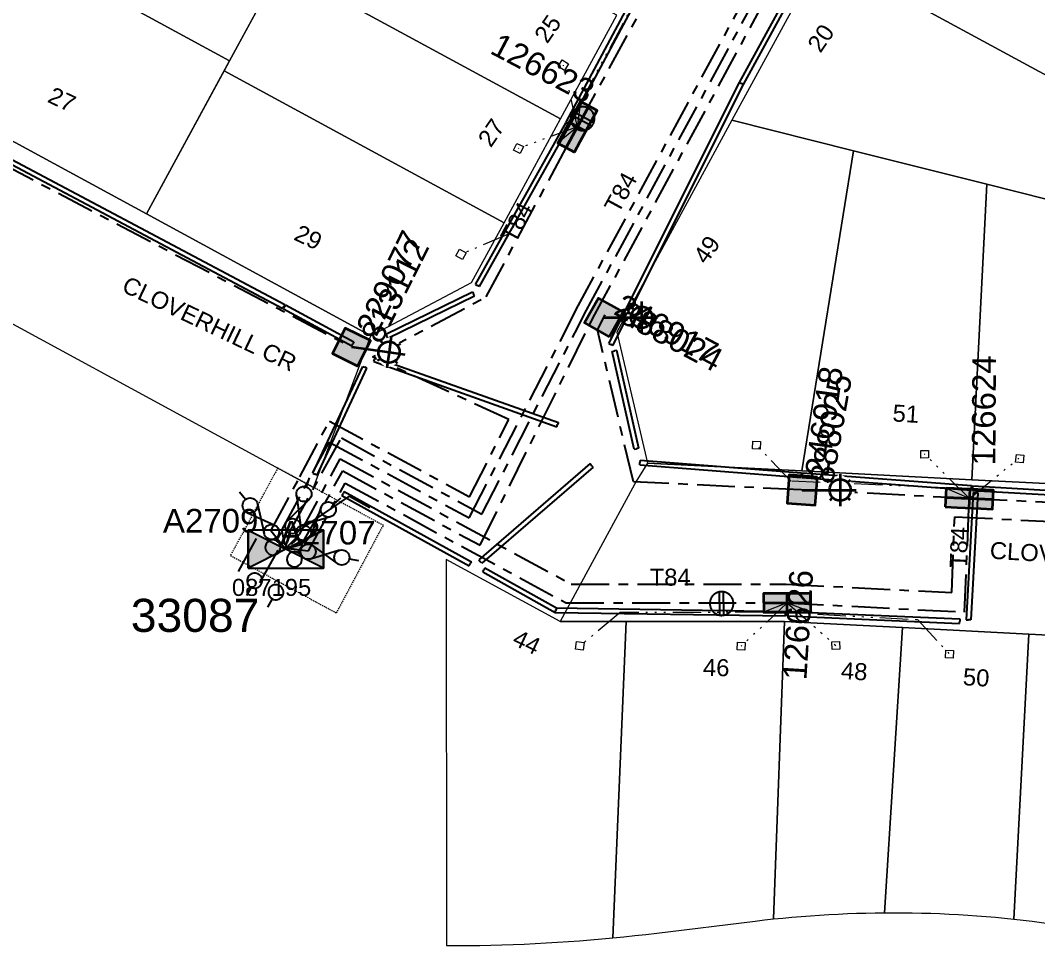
# Model space of a CAD drawing. Header units: metres. Extents: x 293418 to 294566, y 6233478 to 6234177.
# Drawn here: x 293670.1 to 293777.7, y 6233506.7 to 6233604.6 of the extents above; entities that cross this region are included whole.
import ezdxf
from ezdxf.enums import TextEntityAlignment as Align

# ---------------------------------------------------------------- set-up
doc = ezdxf.new("R2010")
doc.units = ezdxf.units.M
for name, pattern in [('Cable Exist UG', [7, 4, -1, 1, -1]), ('DASHED', [19.05, 12.7, -6.35]), ('HIDDEN2', [0.1875, 0.125, -0.0625]), ('PHANTOMX2', [6.6, 3, -0.75, 0.2, -0.75, 0.2, -0.75, 0.2, -0.75])]:
    doc.linetypes.add(name, pattern=pattern)
doc.layers.get('0').update_dxf_attribs({"color": 6})
for name, color, linetype, lineweight in [('_User_LV_Exist', 5, 'Continuous', 35), ('Cadastre Land Parcels_SP_EXT', 118, 'Continuous', 15), ('Cadastre Other Property_SP_EXT', 138, 'DASHED', 15), ('Cadastre Roads_SP_EXT', 218, 'Continuous', 15), ('Mains_HV_EXT', 13, 'Continuous', 25), ('Mains_LV_EXT', 163, 'Continuous', 25), ('Mains_LV_SL_EXT', 135, 'Continuous', 25), ('Services_SP_EXT', 42, 'PHANTOMX2', 20)]:
    doc.layers.add(name, color=color, linetype=linetype, lineweight=lineweight)
for name, color, linetype in [('Duct_SP_EXT', 30, 'Continuous'), ('Equip_HV_EXT', 7, 'Continuous'), ('Equip_LV_EXT', 7, 'Continuous'), ('Equip_SP_SL_EXT', 7, 'Continuous'), ('Sub_SP_EXT', 7, 'Continuous'), ('SupportsUG_SP_LV_EXT', 7, 'Continuous'), ('SupportsUG_SP_LV_SL_EXT', 7, 'Continuous')]:
    doc.layers.add(name, color=color, linetype=linetype)
doc.layers.add('Features_HIDE', color=1, linetype='Continuous', plot=False)
doc.styles.add('COLUMN_LABEL', font='arial.ttf', dxfattribs={"height": 2})
doc.styles.add('iecARIAL', font='arial.ttf', dxfattribs={"height": 2})
doc.styles.add('POLE_LABEL', font='arial.ttf', dxfattribs={"height": 2})
doc.styles.add('SL_LABEL', font='arial.ttf', dxfattribs={"height": 2})
doc.styles.get("Standard").update_dxf_attribs({"font": 'arial.ttf'})
doc.styles.add('SWITCH_LABEL', font='arial.ttf', dxfattribs={"height": 2})
doc.linetypes.add('Cable E UG', pattern='A,5,-0.1,["E",Standard,S=1.5,R=0,X=0,Y=-0.75],-1.45', length=6.55)

# ---------------------------------------------------------------- blocks, each defined once
blk = doc.blocks.new('SUB_PADMOUNT_EXT')
at = {"ltscale": 10}
h = blk.add_hatch(color=256, dxfattribs=at)
h.dxf.hatch_style = 1
h.paths.add_polyline_path([(4, -2), (0, 0), (4, 2)])
h.paths.add_polyline_path([(-4, -2), (-4, 2), (0, 0)])
blk.add_line((4, 2), (-4, -2))
blk.add_lwpolyline([(-4, -2), (4, -2), (4, 2), (-4, 2)], close=True)
at = {"ltscale": 10, "flags": 128}
for points in [[(-4, -2), (-4, 2), (0, 0)], [(4, -2), (0, 0), (4, 2)]]:
    blk.add_lwpolyline(points, close=True, dxfattribs=at)
at = {"flags": 8}
blk.add_attdef('ASSET_NUM', text='', height=2.5, dxfattribs=at).set_placement((0, 5), align=Align.MIDDLE_CENTER)
for tag, flags, p in [('STREET_CODE', 9, (1.5, 0)), ('OPERATING_VOLTAGE', 9, (1.5, -0.4)), ('ORIENTATION', 9, (1.5, -0.6)), ('OWNED_BY', 9, (1.5, -0.8)), ('OPERATED_BY', 9, (1.5, -1)), ('NO_PHASES', 9, (1.5, -0.2)), ('CONSTRUCTED_VOLTAGE', 9, (1.5, -1.4)), ('SECONDARY_VOLTAGE', 9, (1.5, -1.6)), ('STATE', 9, (1.5, -1.8)), ('SUBSTATION_TYPE', 9, (1.5, -2.2)), ('MAINTAINED_BY', 9, (1.5, -1.2)), ('PARENT', 9, (1.5, -2)), ('SUBURB', 9, (1.5, -2.8)), ('STREETNAME', 9, (1.5, -3)), ('USAGE', 9, (1.5, -2.4)), ('LEGEND', 9, (1.5, -2.6)), ('LOCATION', 9, (1.5, -3.2)), ('Z', 1, (1.5, -3.6)), ('NOTES', 9, (1.5, -3.4))]:
    blk.add_attdef(tag, text='', height=0.2, dxfattribs=dict(flags=flags)).set_placement(p, align=Align.MIDDLE_LEFT)
blk = doc.blocks.new('SL_LANTERN_EXT')
at = {"flags": 9}
for tag, p in [('LRATECODE', (-7.4, 0)), ('LOUTREACHVOCAB', (-7.2, 0)), ('LOUTREACH', (-7, 0)), ('LANTNUMBER', (-6.6, 0)), ('LNEW', (-6.4, 0)), ('LMASTVOCAB', (-6.2, 0)), ('LMAST', (-6, 0)), ('LLAMPVOCAB', (-5.8, 0)), ('LLAMP', (-5.6, 0)), ('LEXIST', (-5.4, 0)), ('LCHARGE3PERCENT', (-5.2, 0)), ('LCHARGE3', (-5, 0)), ('LCHARGE2PERCENT', (-4.8, 0)), ('LCHARGE2', (-4.6, 0)), ('LCHARGE1PERCENT', (-4.4, 0)), ('LCHARGE1', (-4.2, 0)), ('LCATEGORY', (-4, 0)), ('LBRACKETVOCAB', (-3.8, 0)), ('LBRACKET', (-3.6, 0)), ('LKINGHEIGHT', (-3.4, 0)), ('CREPLACE', (-3.2, 0)), ('CREMOVE', (-3, 0)), ('CNUMBER', (-2.8, 0)), ('CNEW', (-2.6, 0)), ('CEXIST', (-2.4, 0)), ('USAGE', (-2.2, 0)), ('STATE', (-2, 0)), ('OWNED_BY', (-1.8, 0)), ('ORIENTATION', (-1.6, 0)), ('OPERATING_VOLTAGE', (-1.4, 0)), ('NO_PHASES', (-1.2, 0)), ('LANTERN_TYPE', (-1, 0)), ('LANTERN_PURPOSE', (-0.8, 0)), ('CONTROL_TYPE', (-0.6, 0)), ('CONSTRUCTED_VOLTAGE', (-0.4, 0))]:
    blk.add_attdef(tag, text='', height=0.001, rotation=270, dxfattribs=at).set_placement(p, align=Align.MIDDLE_LEFT)
at = {"style": 'SL_LABEL', "flags": 9}
blk.add_attdef('STREET_CODE', text='', height=0.001, rotation=270, dxfattribs=at).set_placement((0, 0), align=Align.MIDDLE_LEFT)
at = {"flags": 1}
blk.add_attdef('Z', (0, 0), '', height=0.001, rotation=270, dxfattribs=at)
at = {"width": 0.9}
blk.add_attdef('LNUMBER', text='', height=1, dxfattribs=at).set_placement((7, -1), align=Align.MIDDLE_LEFT)
at = {"flags": 9}
for tag, p in [('LREMOVE', (0, -7.6)), ('LREPLACE', (0, -7.8)), ('LTYPE', (0, -8)), ('LTYPEVOCAB', (0, -8.2)), ('LEGEND', (0, -8.4)), ('SUBURB', (0, -8.6)), ('STREETNAME', (0, -8.8)), ('LOCATION', (0, -9)), ('NOTES', (0, -9.2)), ('MAINTAINED_BY', (0, -9.86))]:
    blk.add_attdef(tag, text='', height=0.001, dxfattribs=at).set_placement(p, align=Align.MIDDLE_LEFT)
blk.add_attdef('OPERATED_BY', (0, -9.61), '', height=0.001, dxfattribs=at)
at = {"layer": 'Features_HIDE', "width": 0.9}
blk.add_attdef('ASSET_NUM', text='', height=1, dxfattribs=at).set_placement((7, 1), align=Align.MIDDLE_LEFT)
blk.add_wipeout([(5.69, 0), (5.06, -1.06), (4, -1.69), (2.94, -1.06), (2.31, 0), (2.94, 1.06), (4, 1.69), (5.06, 1.06)])
for p, q in [((4, 1.69), (4, 0)), ((0, 0), (4, 0)), ((2.94, 1.06), (3.2, 0.8)), ((5.06, 1.06), (4.8, 0.8)), ((2.94, -1.06), (3.2, -0.8)), ((4, 0), (5.69, 0)), ((4, 0), (4, -1.69)), ((5.06, -1.06), (4.8, -0.8))]:
    blk.add_line(p, q)
blk.add_circle((4, 0), 1.12)
blk = doc.blocks.new('CCP_EXT')
at = {"flags": 9}
for tag, p in [('STATE', (0, -1.8)), ('LEGEND', (0, -1.4)), ('LIFE_SUPPORT', (0, -1.6)), ('NOTES', (0, -2))]:
    blk.add_attdef(tag, text='', height=0.2, dxfattribs=at).set_placement(p, align=Align.MIDDLE_LEFT)
blk.add_wipeout([(0, 0.57), (0.57, 0), (0, -0.57), (-0.57, 0)])
blk.add_lwpolyline([(-0.57, 0), (0, 0.57), (0.57, 0), (0, -0.57), (-0.57, 0)])
at = {"flags": 1}
blk.add_attdef('Z', (0, 0), '', height=0.2, dxfattribs=at)
at = {"flags": 9}
for tag, p in [('CCP_TYPE', (0, 0)), ('CONSTRUCTED_VOLTAGE', (0, -0.2)), ('OPERATING_VOLTAGE', (0, -0.6)), ('ORIENTATION', (0, -0.8)), ('OWNED_BY', (0, -1)), ('NO_PHASES', (0, -0.4)), ('USAGE', (0, -1.2))]:
    blk.add_attdef(tag, text='', height=0.2, dxfattribs=at).set_placement(p, align=Align.MIDDLE_LEFT)
blk = doc.blocks.new('LV_UG_DFUSE_CLOSED_EXT')
for points in [[(1, 0), (0, 0)], [(5.04, 0.73), (2.16, -0.72)], [(5.05, -0.71), (2.16, 0.72)], [(6.2, 0.01), (7.2, 0.01)]]:
    blk.add_lwpolyline(points)
for centre in [(1.8, 0), (5.4, 0.01)]:
    blk.add_circle(centre, 0.8)
at = {"flags": 9}
for tag, p in [('ACTUAL_STATUS', (0, 0)), ('CONSTRUCTED_VOLTAGE', (0, -0.2)), ('OPERATING_VOLTAGE', (0, -0.6)), ('ORIENTATION', (0, -0.8)), ('STATE', (0, -1)), ('NO_PHASES', (0, -0.4)), ('SWITCH_TYPE', (0, -1.2)), ('USAGE', (0, -1.4)), ('NOTES', (0, -1.6))]:
    blk.add_attdef(tag, text='', height=0.2, dxfattribs=at).set_placement(p, align=Align.MIDDLE_LEFT)
at = {"flags": 1}
blk.add_attdef('Z', (0, 0), '', height=0.2, dxfattribs=at)
blk = doc.blocks.new('LV_UG_LINKS_CLOSED_EXT')
at = {"layer": 'Equip_LV_EXT'}
for tag, flags, p in [('ACTUAL_STATUS', 9, (3, -2)), ('CONSTRUCTED_VOLTAGE', 9, (3, -2.2)), ('OPERATING_VOLTAGE', 9, (3, -2.6)), ('ORIENTATION', 9, (3, -2.8)), ('STATE', 9, (3, -3)), ('SWITCH_TYPE', 9, (3, -3.2)), ('NO_PHASES', 9, (3, -2.4)), ('OWNED_BY', 9, (3, -3.8)), ('OPERATED_BY', 9, (3, -4)), ('USAGE', 9, (3, -3.4)), ('NOTES', 9, (3, -3.6)), ('MAINTAINED_BY', 9, (3, -4.2)), ('NUMBER_OF_PHASES', 9, (3, -4.4)), ('TYPE', 9, (3, -4.6)), ('Z', 1, (3, -4.8))]:
    blk.add_attdef(tag, text='', height=0.2, dxfattribs=dict(at, flags=flags)).set_placement(p, align=Align.MIDDLE_LEFT)
blk.add_wipeout([(4, 1.25), (3.97, 1.25), (3.94, 1.25), (3.91, 1.25), (3.88, 1.24), (3.85, 1.24), (3.82, 1.24), (3.79, 1.23), (3.76, 1.23), (3.73, 1.22), (3.7, 1.21), (3.67, 1.2), (3.64, 1.2), (3.61, 1.19), (3.58, 1.18), (3.55, 1.17), (3.52, 1.15), (3.49, 1.14), (3.47, 1.13), (3.44, 1.12), (3.41, 1.1), (3.38, 1.09), (3.36, 1.07), (3.33, 1.06), (3.31, 1.04), (3.28, 1.02), (3.26, 1), (3.23, 0.99), (3.21, 0.97), (3.18, 0.95), (3.16, 0.93), (3.14, 0.91), (3.12, 0.88), (3.09, 0.86), (3.07, 0.84), (3.05, 0.82), (3.03, 0.79), (3.01, 0.77), (3, 0.74), (2.98, 0.72), (2.96, 0.69), (2.94, 0.67), (2.93, 0.64), (2.91, 0.62), (2.9, 0.59), (2.88, 0.56), (2.87, 0.53), (2.86, 0.51), (2.85, 0.48), (2.83, 0.45), (2.82, 0.42), (2.81, 0.39), (2.8, 0.36), (2.8, 0.33), (2.79, 0.3), (2.78, 0.27), (2.77, 0.24), (2.77, 0.21), (2.76, 0.18), (2.76, 0.15), (2.76, 0.12), (2.75, 0.09), (2.75, 0.06), (2.75, 0.03), (2.75, 0), (2.75, -0.03), (2.75, -0.06), (2.75, -0.09), (2.76, -0.12), (2.76, -0.15), (2.76, -0.18), (2.77, -0.21), (2.77, -0.24), (2.78, -0.27), (2.79, -0.3), (2.8, -0.33), (2.8, -0.36), (2.81, -0.39), (2.82, -0.42), (2.83, -0.45), (2.85, -0.48), (2.86, -0.51), (2.87, -0.53), (2.88, -0.56), (2.9, -0.59), (2.91, -0.62), (2.93, -0.64), (2.94, -0.67), (2.96, -0.69), (2.98, -0.72), (3, -0.74), (3.01, -0.77), (3.03, -0.79), (3.05, -0.82), (3.07, -0.84), (3.09, -0.86), (3.12, -0.88), (3.14, -0.91), (3.16, -0.93), (3.18, -0.95), (3.21, -0.97), (3.23, -0.99), (3.26, -1), (3.28, -1.02), (3.31, -1.04), (3.33, -1.06), (3.36, -1.07), (3.38, -1.09), (3.41, -1.1), (3.44, -1.12), (3.47, -1.13), (3.49, -1.14), (3.52, -1.15), (3.55, -1.17), (3.58, -1.18), (3.61, -1.19), (3.64, -1.2), (3.67, -1.2), (3.7, -1.21), (3.73, -1.22), (3.76, -1.23), (3.79, -1.23), (3.82, -1.24), (3.85, -1.24), (3.88, -1.24), (3.91, -1.25), (3.94, -1.25), (3.97, -1.25), (4, -1.25), (4.03, -1.25), (4.06, -1.25), (4.09, -1.25), (4.12, -1.24), (4.15, -1.24), (4.18, -1.24), (4.21, -1.23), (4.24, -1.23), (4.27, -1.22), (4.3, -1.21), (4.33, -1.2), (4.36, -1.2), (4.39, -1.19), (4.42, -1.18), (4.45, -1.17), (4.48, -1.15), (4.51, -1.14), (4.53, -1.13), (4.56, -1.12), (4.59, -1.1), (4.62, -1.09), (4.64, -1.07), (4.67, -1.06), (4.69, -1.04), (4.72, -1.02), (4.74, -1), (4.77, -0.99), (4.79, -0.97), (4.82, -0.95), (4.84, -0.93), (4.86, -0.91), (4.88, -0.88), (4.91, -0.86), (4.93, -0.84), (4.95, -0.82), (4.97, -0.79), (4.99, -0.77), (5, -0.74), (5.02, -0.72), (5.04, -0.69), (5.06, -0.67), (5.07, -0.64), (5.09, -0.62), (5.1, -0.59), (5.12, -0.56), (5.13, -0.53), (5.14, -0.51), (5.15, -0.48), (5.17, -0.45), (5.18, -0.42), (5.19, -0.39), (5.2, -0.36), (5.2, -0.33), (5.21, -0.3), (5.22, -0.27), (5.23, -0.24), (5.23, -0.21), (5.24, -0.18), (5.24, -0.15), (5.24, -0.12), (5.25, -0.09), (5.25, -0.06), (5.25, -0.03), (5.25, 0), (5.25, 0.03), (5.25, 0.06), (5.25, 0.09), (5.24, 0.12), (5.24, 0.15), (5.24, 0.18), (5.23, 0.21), (5.23, 0.24), (5.22, 0.27), (5.21, 0.3), (5.2, 0.33), (5.2, 0.36), (5.19, 0.39), (5.18, 0.42), (5.17, 0.45), (5.15, 0.48), (5.14, 0.51), (5.13, 0.53), (5.12, 0.56), (5.1, 0.59), (5.09, 0.62), (5.07, 0.64), (5.06, 0.67), (5.04, 0.69), (5.02, 0.72), (5, 0.74), (4.99, 0.77), (4.97, 0.79), (4.95, 0.82), (4.93, 0.84), (4.91, 0.86), (4.88, 0.88), (4.86, 0.91), (4.84, 0.93), (4.82, 0.95), (4.79, 0.97), (4.77, 0.99), (4.74, 1), (4.72, 1.02), (4.69, 1.04), (4.67, 1.06), (4.64, 1.07), (4.62, 1.09), (4.59, 1.1), (4.56, 1.12), (4.53, 1.13), (4.51, 1.14), (4.48, 1.15), (4.45, 1.17), (4.42, 1.18), (4.39, 1.19), (4.36, 1.2), (4.33, 1.2), (4.3, 1.21), (4.27, 1.22), (4.24, 1.23), (4.21, 1.23), (4.18, 1.24), (4.15, 1.24), (4.12, 1.24), (4.09, 1.25), (4.06, 1.25), (4.03, 1.25)]).dxf.layer = 'Equip_LV_EXT'
for p, q in [((3.79, 1.23), (3.79, -1.23)), ((4.21, 1.23), (4.21, -1.23))]:
    blk.add_line(p, q, dxfattribs=at)
at = {"layer": 'Equip_LV_EXT', "flags": 128}
blk.add_lwpolyline([(4, 1.25), (3.97, 1.25), (3.94, 1.25), (3.91, 1.25), (3.88, 1.24), (3.85, 1.24), (3.82, 1.24), (3.79, 1.23), (3.76, 1.23), (3.73, 1.22), (3.7, 1.21), (3.67, 1.2), (3.64, 1.2), (3.61, 1.19), (3.58, 1.18), (3.55, 1.17), (3.52, 1.15), (3.49, 1.14), (3.47, 1.13), (3.44, 1.12), (3.41, 1.1), (3.38, 1.09), (3.36, 1.07), (3.33, 1.06), (3.31, 1.04), (3.28, 1.02), (3.26, 1), (3.23, 0.99), (3.21, 0.97), (3.18, 0.95), (3.16, 0.93), (3.14, 0.91), (3.12, 0.88), (3.09, 0.86), (3.07, 0.84), (3.05, 0.82), (3.03, 0.79), (3.01, 0.77), (3, 0.74), (2.98, 0.72), (2.96, 0.69), (2.94, 0.67), (2.93, 0.64), (2.91, 0.62), (2.9, 0.59), (2.88, 0.56), (2.87, 0.53), (2.86, 0.51), (2.85, 0.48), (2.83, 0.45), (2.82, 0.42), (2.81, 0.39), (2.8, 0.36), (2.8, 0.33), (2.79, 0.3), (2.78, 0.27), (2.77, 0.24), (2.77, 0.21), (2.76, 0.18), (2.76, 0.15), (2.76, 0.12), (2.75, 0.09), (2.75, 0.06), (2.75, 0.03), (2.75, 0), (2.75, -0.03), (2.75, -0.06), (2.75, -0.09), (2.76, -0.12), (2.76, -0.15), (2.76, -0.18), (2.77, -0.21), (2.77, -0.24), (2.78, -0.27), (2.79, -0.3), (2.8, -0.33), (2.8, -0.36), (2.81, -0.39), (2.82, -0.42), (2.83, -0.45), (2.85, -0.48), (2.86, -0.51), (2.87, -0.53), (2.88, -0.56), (2.9, -0.59), (2.91, -0.62), (2.93, -0.64), (2.94, -0.67), (2.96, -0.69), (2.98, -0.72), (3, -0.74), (3.01, -0.77), (3.03, -0.79), (3.05, -0.82), (3.07, -0.84), (3.09, -0.86), (3.12, -0.88), (3.14, -0.91), (3.16, -0.93), (3.18, -0.95), (3.21, -0.97), (3.23, -0.99), (3.26, -1), (3.28, -1.02), (3.31, -1.04), (3.33, -1.06), (3.36, -1.07), (3.38, -1.09), (3.41, -1.1), (3.44, -1.12), (3.47, -1.13), (3.49, -1.14), (3.52, -1.15), (3.55, -1.17), (3.58, -1.18), (3.61, -1.19), (3.64, -1.2), (3.67, -1.2), (3.7, -1.21), (3.73, -1.22), (3.76, -1.23), (3.79, -1.23), (3.82, -1.24), (3.85, -1.24), (3.88, -1.24), (3.91, -1.25), (3.94, -1.25), (3.97, -1.25), (4, -1.25), (4.03, -1.25), (4.06, -1.25), (4.09, -1.25), (4.12, -1.24), (4.15, -1.24), (4.18, -1.24), (4.21, -1.23), (4.24, -1.23), (4.27, -1.22), (4.3, -1.21), (4.33, -1.2), (4.36, -1.2), (4.39, -1.19), (4.42, -1.18), (4.45, -1.17), (4.48, -1.15), (4.51, -1.14), (4.53, -1.13), (4.56, -1.12), (4.59, -1.1), (4.62, -1.09), (4.64, -1.07), (4.67, -1.06), (4.69, -1.04), (4.72, -1.02), (4.74, -1), (4.77, -0.99), (4.79, -0.97), (4.82, -0.95), (4.84, -0.93), (4.86, -0.91), (4.88, -0.88), (4.91, -0.86), (4.93, -0.84), (4.95, -0.82), (4.97, -0.79), (4.99, -0.77), (5, -0.74), (5.02, -0.72), (5.04, -0.69), (5.06, -0.67), (5.07, -0.64), (5.09, -0.62), (5.1, -0.59), (5.12, -0.56), (5.13, -0.53), (5.14, -0.51), (5.15, -0.48), (5.17, -0.45), (5.18, -0.42), (5.19, -0.39), (5.2, -0.36), (5.2, -0.33), (5.21, -0.3), (5.22, -0.27), (5.23, -0.24), (5.23, -0.21), (5.24, -0.18), (5.24, -0.15), (5.24, -0.12), (5.25, -0.09), (5.25, -0.06), (5.25, -0.03), (5.25, 0), (5.25, 0.03), (5.25, 0.06), (5.25, 0.09), (5.24, 0.12), (5.24, 0.15), (5.24, 0.18), (5.23, 0.21), (5.23, 0.24), (5.22, 0.27), (5.21, 0.3), (5.2, 0.33), (5.2, 0.36), (5.19, 0.39), (5.18, 0.42), (5.17, 0.45), (5.15, 0.48), (5.14, 0.51), (5.13, 0.53), (5.12, 0.56), (5.1, 0.59), (5.09, 0.62), (5.07, 0.64), (5.06, 0.67), (5.04, 0.69), (5.02, 0.72), (5, 0.74), (4.99, 0.77), (4.97, 0.79), (4.95, 0.82), (4.93, 0.84), (4.91, 0.86), (4.88, 0.88), (4.86, 0.91), (4.84, 0.93), (4.82, 0.95), (4.79, 0.97), (4.77, 0.99), (4.74, 1), (4.72, 1.02), (4.69, 1.04), (4.67, 1.06), (4.64, 1.07), (4.62, 1.09), (4.59, 1.1), (4.56, 1.12), (4.53, 1.13), (4.51, 1.14), (4.48, 1.15), (4.45, 1.17), (4.42, 1.18), (4.39, 1.19), (4.36, 1.2), (4.33, 1.2), (4.3, 1.21), (4.27, 1.22), (4.24, 1.23), (4.21, 1.23), (4.18, 1.24), (4.15, 1.24), (4.12, 1.24), (4.09, 1.25), (4.06, 1.25), (4.03, 1.25)], close=True, dxfattribs=at)
blk = doc.blocks.new('SWG_HOLEC_SU_EXT')
blk.add_line((1.8, -2), (5.8, -2))
for points in [[(1, 0), (0, 0)], [(6.6, 0), (7.6, 0)]]:
    blk.add_lwpolyline(points)
for points in [[(1.8, -0.8, 1), (1.8, 0.8, 1)], [(5.8, -0.8, 1), (5.8, 0.8, 1)]]:
    blk.add_lwpolyline(points, format="xyb", close=True)
at = {"style": 'SWITCH_LABEL', "flags": 8}
blk.add_attdef('ASSET_NUM', text='', height=2.5, rotation=179.9544, dxfattribs=at).set_placement((-2.4, 0), align=Align.MIDDLE_LEFT)
at = {"flags": 1}
blk.add_attdef('Z', (0, 0), '', height=0.2, dxfattribs=at)
at = {"flags": 9}
for tag, p in [('ACTUAL_STATUS', (0, -0.4)), ('CONSTRUCTED_VOLTAGE', (0, -0.6)), ('OPERATING_VOLTAGE', (0, -1)), ('NO_PHASES', (0, -0.8)), ('ORIENTATION', (0, -1.2)), ('OWNED_BY', (0, -1.4)), ('STATE', (0, -1.8)), ('SWITCH_TYPE', (0, -2)), ('PARENT', (0, -1.6)), ('USAGE', (0, -2.2)), ('STREETNAME', (0, -2.6)), ('SUBURB', (0, -2.8)), ('LOCATION', (0, -2.4)), ('NOTES', (0, -3))]:
    blk.add_attdef(tag, text='', height=0.2, dxfattribs=at).set_placement(p, align=Align.MIDDLE_LEFT)
at = {"style": 'SWITCH_LABEL', "flags": 9}
blk.add_attdef('STREET_CODE', text='', height=0.2, dxfattribs=at).set_placement((0, -0.2), align=Align.MIDDLE_LEFT)
blk = doc.blocks.new('PILLAR_EXT')
blk.add_hatch(color=256).paths.add_polyline_path([(-2.5, 1), (-2.5, -1), (2.5, -1), (2.5, 1)])
for p, q in [((-2.5, 0), (2.5, 0)), ((0, 1), (0, -1))]:
    blk.add_line(p, q)
at = {"ltscale": 10}
blk.add_line((2.5, 0), (-2.5, 0), dxfattribs=at)
blk.add_lwpolyline([(-2.5, -1), (-1.25, -1), (1.25, -1), (2.5, -1), (2.5, 1), (-2.5, 1)], close=True)
at = {"width": 0.9, "flags": 8}
blk.add_attdef('ASSET_NUM', text='', height=2, rotation=90, dxfattribs=at).set_placement((-2, 4), align=Align.MIDDLE_LEFT)
for tag, p, flags in [('OWNED_BY', (0, -0.2), 9), ('STATE', (0, -0.4), 9), ('SUPPORT_TYPE', (0, -0.6), 9), ('USAGE', (0, -0.8), 9), ('LEGEND', (0, -1), 9), ('LOCATION', (0, -1.2), 9), ('STREETNAME', (0, -1.8), 9), ('SUBURB', (0, -2), 1), ('NOTES', (0, -1.4), 9), ('PARENT', (0, -1.6), 9)]:
    blk.add_attdef(tag, p, '', height=0.2, dxfattribs=dict(flags=flags))
blk = doc.blocks.new('COLUMN_EXT')
blk.add_hatch(color=256).paths.add_polyline_path([(1.5, -1.5), (1.5, 1.5), (-1.5, 1.5), (-1.5, -1.5)])
blk.add_lwpolyline([(1.5, 1.5), (-1.5, 1.5), (-1.5, -1.5), (1.5, -1.5)], close=True)
at = {"flags": 1}
blk.add_attdef('Z', (-1.81, 2.35), '', height=0.2, rotation=180, dxfattribs=at)
at = {"flags": 9}
for tag, p in [('STREETNAME', (-1.81, 1.6)), ('LOCATION', (-1.81, 1.4)), ('SUBURB', (-1.81, 1.8)), ('LEGEND', (-1.81, 1.2)), ('USAGE', (-1.81, 1)), ('NOTES', (-1.81, 2)), ('COLUMN_TYPE', (-1.81, 0.4)), ('OWNED_BY', (-1.81, 0.6)), ('STATE', (-1.81, 0.8))]:
    blk.add_attdef(tag, text='', height=0.2, rotation=180, dxfattribs=at).set_placement(p, align=Align.MIDDLE_LEFT)
for tag, style, p in [('STRUCTURE_PLANT_NUMBER', 'POLE_LABEL', (-1.81, -0.03)), ('STREET_CODE', 'COLUMN_LABEL', (-1.81, 0.2))]:
    blk.add_attdef(tag, text='', height=0.2, rotation=180, dxfattribs=dict(at, style=style)).set_placement(p, align=Align.MIDDLE_LEFT)
at = {"style": 'COLUMN_LABEL', "width": 0.9, "flags": 8}
blk.add_attdef('ASSET_NUM', text='', height=2, rotation=270, dxfattribs=at).set_placement((2, -4), align=Align.MIDDLE_LEFT)

msp = doc.modelspace()

# ---------------------------------------------------------------- linework, layer by layer
at = {"layer": 'Cadastre Land Parcels_SP_EXT', "linetype": 'Continuous'}
for points in [[(293699.882, 6233614.342), (293670.878, 6233630.09), (293663.243, 6233616.028), (293692.246, 6233600.28), (293699.882, 6233614.342)], [(293789.536, 6233605.449), (293790.197, 6233606.665), (293760.895, 6233622.575), (293754.93, 6233611.589), (293784.232, 6233595.679), (293789.536, 6233605.449)], [(293733.196, 6233605.11), (293703.597, 6233621.185), (293699.882, 6233614.342), (293697.633, 6233610.199), (293727.231, 6233594.124), (293733.196, 6233605.11)], [(293692.246, 6233600.28), (293663.243, 6233616.028), (293657.311, 6233605.102), (293659.72, 6233596.967), (293683.451, 6233584.082), (293692.246, 6233600.28)], [(293784.232, 6233595.679), (293754.93, 6233611.589), (293745.371, 6233593.983), (293758.242, 6233590.75), (293772.331, 6233587.209), (293778.758, 6233585.595), (293784.232, 6233595.679)], [(293727.231, 6233594.124), (293697.633, 6233610.199), (293692.246, 6233600.28), (293691.666, 6233599.213), (293721.265, 6233583.138), (293727.231, 6233594.124)], [(293716.75, 6233576.242), (293717.831, 6233576.813), (293721.265, 6233583.138), (293691.666, 6233599.213), (293683.451, 6233584.082), (293707.182, 6233571.197), (293716.75, 6233576.242)], [(293758.242, 6233590.75), (293745.371, 6233593.983), (293733.199, 6233571.567), (293736.427, 6233557.722), (293752.753, 6233556.886), (293758.242, 6233590.75)], [(293772.331, 6233587.209), (293758.242, 6233590.75), (293752.753, 6233556.886), (293770.731, 6233555.963), (293772.331, 6233587.209)], [(293787.248, 6233585.16), (293778.758, 6233585.595), (293772.331, 6233587.209), (293770.731, 6233555.963), (293785.714, 6233555.196), (293787.248, 6233585.16)], [(293721.048, 6233506.762), (293722.221, 6233506.802), (293723.394, 6233506.849), (293724.566, 6233506.903), (293725.738, 6233506.966), (293726.91, 6233507.036), (293728.081, 6233507.114), (293729.252, 6233507.2), (293730.422, 6233507.292), (293731.592, 6233507.393), (293732.761, 6233507.501), (293734.189, 6233540.974), (293727.193, 6233540.983), (293715.162, 6233547.516), (293715.179, 6233506.68), (293716.354, 6233506.681), (293717.527, 6233506.69), (293718.701, 6233506.707), (293719.874, 6233506.73), (293721.048, 6233506.762)], [(293733.929, 6233507.617), (293735.096, 6233507.74), (293736.262, 6233507.871), (293737.428, 6233508.01), (293747.822, 6233509.281), (293748.795, 6233509.396), (293749.768, 6233509.502), (293750.911, 6233540.955), (293734.189, 6233540.974), (293732.761, 6233507.501), (293733.929, 6233507.617)], [(293763.396, 6233540.315), (293750.911, 6233540.955), (293749.768, 6233509.502), (293750.742, 6233509.601), (293751.717, 6233509.692), (293752.693, 6233509.775), (293753.669, 6233509.85), (293754.646, 6233509.917), (293755.624, 6233509.976), (293756.602, 6233510.028), (293757.58, 6233510.071), (293758.559, 6233510.106), (293759.537, 6233510.133), (293760.517, 6233510.153), (293761.495, 6233510.164), (293763.396, 6233540.315)], [(293776.78, 6233539.63), (293763.396, 6233540.315), (293761.495, 6233510.164), (293762.475, 6233510.168), (293763.454, 6233510.163), (293764.433, 6233510.15), (293765.412, 6233510.129), (293766.391, 6233510.101), (293767.37, 6233510.064), (293768.348, 6233510.019), (293769.326, 6233509.967), (293770.303, 6233509.906), (293771.28, 6233509.838), (293772.257, 6233509.76), (293773.232, 6233509.676), (293774.207, 6233509.584), (293775.181, 6233509.483), (293776.78, 6233539.63)], [(293789.266, 6233538.99), (293776.78, 6233539.63), (293775.181, 6233509.483), (293776.154, 6233509.375), (293777.126, 6233509.259), (293778.098, 6233509.135), (293779.068, 6233509.003), (293780.037, 6233508.862), (293781.005, 6233508.714), (293781.972, 6233508.559), (293782.937, 6233508.395), (293783.901, 6233508.223), (293784.864, 6233508.043), (293785.825, 6233507.856), (293786.784, 6233507.661), (293787.743, 6233507.459), (293789.266, 6233538.99)]]:
    msp.add_lwpolyline(points, close=True, dxfattribs=at)
at = {"layer": 'Cadastre Other Property_SP_EXT', "linetype": 'HIDDEN2'}
msp.add_lwpolyline([(293708.505, 6233551.131), (293697.327, 6233557.2), (293692.338, 6233547.951), (293703.543, 6233541.867), (293708.505, 6233551.131)], close=True, dxfattribs=at)
at = {"layer": 'Cadastre Roads_SP_EXT', "linetype": 'Continuous'}
msp.add_lwpolyline([(293707.182, 6233571.196), (293683.451, 6233584.082), (293659.72, 6233596.967), (293654.792, 6233580.297), (293701.099, 6233555.152), (293707.182, 6233571.196)], close=True, dxfattribs=at)
at = {"layer": 'Duct_SP_EXT'}
for p, q in [((293746.152, 6233597.995), (293753.906, 6233612.114)), ((293746.577, 6233597.772), (293754.327, 6233611.883)), ((293732.352, 6233570.383), (293746.152, 6233597.995)), ((293732.781, 6233570.168), (293746.577, 6233597.772)), ((293746.152, 6233597.995), (293746.364, 6233597.884)), ((293746.577, 6233597.772), (293746.364, 6233597.884)), ((293656.261, 6233596.165), (293697.873, 6233574.083)), ((293656.565, 6233596.547), (293698.098, 6233574.507)), ((293708.757, 6233571.374), (293717.929, 6233575.829)), ((293717.929, 6233575.829), (293718.034, 6233575.614)), ((293718.261, 6233576.619), (293718.47, 6233576.502)), ((293718.68, 6233576.385), (293718.47, 6233576.502)), ((293708.966, 6233570.942), (293718.139, 6233575.398)), ((293718.139, 6233575.398), (293718.034, 6233575.614)), ((293697.873, 6233574.083), (293697.985, 6233574.295)), ((293697.939, 6233574.044), (293698.053, 6233574.255)), ((293697.939, 6233574.044), (293705.156, 6233570.141)), ((293698.098, 6233574.507), (293697.985, 6233574.295)), ((293698.168, 6233574.466), (293698.053, 6233574.255)), ((293698.168, 6233574.466), (293705.384, 6233570.563)), ((293708.757, 6233571.374), (293708.862, 6233571.158)), ((293705.156, 6233570.141), (293705.27, 6233570.352)), ((293705.384, 6233570.563), (293705.27, 6233570.352)), ((293708.966, 6233570.942), (293708.862, 6233571.158)), ((293732.352, 6233570.383), (293732.567, 6233570.275)), ((293732.781, 6233570.168), (293732.567, 6233570.275)), ((293732.716, 6233569.525), (293732.95, 6233569.578)), ((293735.044, 6233559.189), (293732.716, 6233569.525)), ((293733.184, 6233569.63), (293732.95, 6233569.578)), ((293735.513, 6233559.294), (293733.184, 6233569.63)), ((293707.479, 6233568.454), (293707.559, 6233568.68)), ((293707.479, 6233568.454), (293726.852, 6233561.573)), ((293707.64, 6233568.906), (293707.559, 6233568.68)), ((293707.64, 6233568.906), (293727.012, 6233562.025)), ((293701.051, 6233556.644), (293706.337, 6233567.956)), ((293701.485, 6233556.441), (293706.771, 6233567.753)), ((293706.337, 6233567.956), (293706.554, 6233567.854)), ((293706.771, 6233567.753), (293706.554, 6233567.854)), ((293726.852, 6233561.573), (293726.932, 6233561.799)), ((293727.012, 6233562.025), (293726.932, 6233561.799)), ((293735.044, 6233559.189), (293735.279, 6233559.242)), ((293735.513, 6233559.294), (293735.279, 6233559.242)), ((293730.366, 6233557.666), (293718.591, 6233547.498)), ((293730.366, 6233557.666), (293730.523, 6233557.484)), ((293730.68, 6233557.303), (293730.523, 6233557.484)), ((293735.625, 6233557.538), (293735.643, 6233557.777)), ((293735.625, 6233557.538), (293752.683, 6233556.211)), ((293735.662, 6233558.016), (293735.643, 6233557.777)), ((293735.662, 6233558.016), (293752.72, 6233556.689)), ((293701.051, 6233556.644), (293701.268, 6233556.543)), ((293701.485, 6233556.441), (293701.268, 6233556.543)), ((293730.68, 6233557.303), (293718.905, 6233547.135)), ((293752.683, 6233556.211), (293752.701, 6233556.45)), ((293752.72, 6233556.689), (293752.701, 6233556.45)), ((293752.784, 6233556.214), (293752.802, 6233556.453)), ((293752.82, 6233556.692), (293752.802, 6233556.453)), ((293752.82, 6233556.692), (293770.692, 6233555.342)), ((293752.784, 6233556.214), (293770.655, 6233554.863)), ((293770.692, 6233555.342), (293770.673, 6233555.103)), ((293770.842, 6233555.31), (293770.828, 6233555.07)), ((293770.842, 6233555.31), (293800.558, 6233553.575)), ((293704.123, 6233554.301), (293704.239, 6233554.511)), ((293704.123, 6233554.301), (293717.584, 6233546.865)), ((293704.355, 6233554.721), (293704.239, 6233554.511)), ((293704.355, 6233554.721), (293717.816, 6233547.286)), ((293770.888, 6233554.585), (293770.155, 6233541.157)), ((293771.367, 6233554.559), (293770.634, 6233541.131)), ((293770.655, 6233554.863), (293770.673, 6233555.103)), ((293770.814, 6233554.83), (293770.828, 6233555.07)), ((293770.814, 6233554.83), (293800.53, 6233553.096)), ((293770.888, 6233554.585), (293771.128, 6233554.572)), ((293771.367, 6233554.559), (293771.128, 6233554.572)), ((293717.584, 6233546.865), (293717.7, 6233547.076)), ((293717.816, 6233547.286), (293717.7, 6233547.076)), ((293718.591, 6233547.498), (293718.748, 6233547.316)), ((293718.905, 6233547.135), (293718.748, 6233547.316)), ((293719.244, 6233546.654), (293719.126, 6233546.445)), ((293719.244, 6233546.654), (293726.801, 6233542.407)), ((293719.009, 6233546.236), (293719.126, 6233546.445)), ((293719.009, 6233546.236), (293726.672, 6233541.929)), ((293726.801, 6233542.407), (293726.737, 6233542.168)), ((293726.672, 6233541.929), (293726.737, 6233542.168)), ((293751.02, 6233541.556), (293751.024, 6233541.796)), ((293751.028, 6233542.036), (293751.024, 6233541.796)), ((293751.181, 6233541.556), (293751.191, 6233541.796)), ((293751.181, 6233541.556), (293769.453, 6233540.755)), ((293751.202, 6233542.036), (293751.191, 6233541.796)), ((293751.202, 6233542.036), (293769.474, 6233541.234)), ((293769.474, 6233541.234), (293769.464, 6233540.995)), ((293769.453, 6233540.755), (293769.464, 6233540.995)), ((293770.155, 6233541.157), (293770.394, 6233541.144)), ((293770.634, 6233541.131), (293770.394, 6233541.144))]:
    msp.add_line(p, q, dxfattribs=at)
at = {"layer": 'Mains_HV_EXT', "linetype": 'Cable E UG'}
for points in [[(293699.111, 6233550.279), (293704.927, 6233554.208)], [(293704.927, 6233554.208), (293707.067, 6233553.042)]]:
    msp.add_lwpolyline(points, dxfattribs=at)
at = {"layer": 'Mains_LV_EXT', "linetype": 'Cable Exist UG'}
for points in [[(293751.05, 6233542.939), (293769.976, 6233541.958), (293770.478, 6233553.972)], [(293770.478, 6233553.972), (293800.49, 6233552.629)]]:
    msp.add_lwpolyline(points, dxfattribs=at)
at = {"layer": 'Mains_LV_SL_EXT', "linetype": 'Cable Exist UG'}
for points in [[(293657.371, 6233595.256), (293661.741, 6233592.785), (293661.741, 6233592.785), (293705.124, 6233569.999)], [(293770.639, 6233553.964), (293752.676, 6233554.879)]]:
    msp.add_lwpolyline(points, dxfattribs=at)

# ---------------------------------------------------------------- block references
at = {"layer": '_User_LV_Exist'}
ref = msp.add_blockref('PILLAR_EXT', (293770.478, 6233553.972), dxfattribs=dict(at, rotation=357.5132230942198))
ref.add_attrib('ASSET_NUM', '126624', dxfattribs={"layer": '0', "height": 2.5, "rotation": 89.65456, "style": 'iecARIAL'}).set_placement((293771.978, 6233557.472), align=Align.MIDDLE_LEFT)
ref = msp.add_blockref('PILLAR_EXT', (293751.221, 6233542.93), dxfattribs=dict(at, rotation=180.3196107548423))
ref.add_attrib('ASSET_NUM', '126626', dxfattribs={"layer": '0', "height": 2.5, "rotation": 86.42776, "style": 'iecARIAL'}).set_placement((293752.721, 6233546.43), align=Align.MIDDLE_RIGHT)
at = {"layer": 'Equip_HV_EXT'}
ref = msp.add_blockref('SWG_HOLEC_SU_EXT', (293697.687, 6233550.373), dxfattribs=dict(at, rotation=241.2031799130629))
ref.add_attrib('ASSET_NUM', 'A2709', dxfattribs={"layer": '0', "height": 2.5, "style": 'SWITCH_LABEL'}).set_placement((293695.288, 6233551.623), align=Align.MIDDLE_RIGHT)
ref = msp.add_blockref('SWG_HOLEC_SU_EXT', (293699.978, 6233549.114), dxfattribs=dict(at, rotation=240.6506917893669))
ref.add_attrib('ASSET_NUM', 'A2707', dxfattribs={"layer": '0', "height": 2.5, "style": 'SWITCH_LABEL'}).set_placement((293697.579, 6233550.364), align=Align.MIDDLE_LEFT)
at = {"layer": 'Equip_LV_EXT'}
for p, rotation in [((293698.33, 6233549.345), 70.74093602298836), ((293697.807, 6233549.034), 128.8705162458953), ((293698.752, 6233549.113), 43.14872573480369), ((293698.784, 6233548.655), 350.116230641808)]:
    msp.add_blockref('LV_UG_DFUSE_CLOSED_EXT', p, dxfattribs=dict(at, rotation=rotation))
at = {"layer": 'Sub_SP_EXT'}
ref = msp.add_blockref('SUB_PADMOUNT_EXT', (293698.188, 6233548.61), dxfattribs=at)
ref.add_attrib('ASSET_NUM', '33087', dxfattribs={"layer": '0', "height": 3.5}).set_placement((293695.39, 6233541.616), align=Align.MIDDLE_RIGHT)
at = {"layer": 'SupportsUG_SP_LV_EXT'}
ref = msp.add_blockref('PILLAR_EXT', (293770.478, 6233553.972), dxfattribs=dict(at, rotation=357.5132230942198))
ref.add_attrib('ASSET_NUM', '126624', dxfattribs={"layer": '0', "height": 2.5, "rotation": 89.65456, "style": 'iecARIAL'}).set_placement((293771.978, 6233557.472), align=Align.MIDDLE_LEFT)
ref = msp.add_blockref('PILLAR_EXT', (293751.221, 6233542.93), dxfattribs=dict(at, rotation=180.3196107548423))
ref.add_attrib('ASSET_NUM', '126626', dxfattribs={"layer": '0', "height": 2.5, "rotation": 86.42776, "style": 'iecARIAL'}).set_placement((293752.721, 6233546.43), align=Align.MIDDLE_RIGHT)

# ---------------------------------------------------------------- texts
at = {"layer": 'Cadastre Other Property_SP_EXT'}
msp.add_text('087195', height=1.8, dxfattribs=at).set_placement((293692.484, 6233543.671))
at = {"layer": 'Cadastre Roads_SP_EXT'}
for rotation, p in [(334.54805, (293680.71, 6233575.936)), (356.51494, (293772.602, 6233547.616))]:
    msp.add_text('CLOVERHILL CR', height=1.8, rotation=rotation, dxfattribs=at).set_placement(p)
at = {"layer": 'Features_HIDE'}
for s, rotation, p in [('25', 55.53561, (293725.833, 6233601.996)), ('20', 55.5346, (293754.723, 6233601.014)), ('27', 334.58071, (293672.868, 6233595.966)), ('27', 55.52848, (293719.867, 6233591.01)), ('29', 334.54726, (293698.922, 6233581.398)), ('49', 55.53332, (293742.65, 6233578.643)), ('51', 356.51071, (293762.316, 6233562.134)), ('44', 334.54719, (293722.019, 6233538.575)), ('46', 358.90468, (293742.291, 6233535.22)), ('48', 356.51488, (293756.854, 6233534.893)), ('50', 356.51494, (293769.754, 6233534.233))]:
    msp.add_text(s, height=1.8, rotation=rotation, dxfattribs=at).set_placement(p)
at = {"layer": 'Mains_LV_EXT'}
for rotation, p in [(61.49858, (293733.362, 6233584.017)), (62.23912, (293722.391, 6233580.853)), (87.79831, (293770.184, 6233546.614)), (359.90017, (293736.67, 6233544.759))]:
    msp.add_text('T84', height=1.8, rotation=rotation, dxfattribs=at).set_placement(p)

# ---------------------------------------------------------------- next in the draw order: block references
at = {"layer": 'Equip_LV_EXT', "rotation": 61.59159342892011}
msp.add_blockref('LV_UG_LINKS_CLOSED_EXT', (293727.679, 6233590.635), dxfattribs=at)
at = {"layer": 'Services_SP_EXT'}
for p, rotation in [((293727.541, 6233599.806), 283.5915937163401), ((293722.797, 6233591.003), 19.5915938294892), ((293716.721, 6233579.8), 15.55086407635468), ((293747.96, 6233559.619), 313.1248978763894), ((293765.743, 6233558.662), 315.5132234417474), ((293775.811, 6233558.193), 219.513223546199), ((293729.291, 6233538.399), 307.8087144180384), ((293746.355, 6233538.363), 42.31961042772151), ((293756.353, 6233538.423), 138.3196103613434), ((293768.382, 6233537.506), 312.2707581704956)]:
    msp.add_blockref('CCP_EXT', p, dxfattribs=dict(at, rotation=rotation))

# ---------------------------------------------------------------- next in the draw order: linework, layer by layer
at = {"layer": 'Cadastre Roads_SP_EXT', "linetype": 'Continuous'}
msp.add_lwpolyline([(293813.515, 6233553.77), (293800.696, 6233554.427), (293785.714, 6233555.196), (293770.731, 6233555.963), (293752.753, 6233556.886), (293736.427, 6233557.722), (293735.306, 6233555.924), (293727.193, 6233540.983), (293734.189, 6233540.974), (293750.911, 6233540.955), (293763.396, 6233540.315), (293776.78, 6233539.63), (293789.266, 6233538.99), (293801.836, 6233538.346), (293814.481, 6233537.699), (293813.515, 6233553.77)], close=True, dxfattribs=at)
at = {"layer": 'Duct_SP_EXT'}
for p, q in [((293727.837, 6233593.777), (293740.772, 6233617.971)), ((293728.26, 6233593.55), (293741.195, 6233617.743)), ((293718.261, 6233576.619), (293727.829, 6233593.758)), ((293718.68, 6233576.385), (293728.248, 6233593.524)), ((293727.829, 6233593.758), (293728.039, 6233593.641)), ((293727.837, 6233593.777), (293728.049, 6233593.664)), ((293728.248, 6233593.524), (293728.039, 6233593.641)), ((293728.26, 6233593.55), (293728.049, 6233593.664))]:
    msp.add_line(p, q, dxfattribs=at)
at = {"layer": 'Mains_HV_EXT', "linetype": 'Cable Exist UG'}
for points in [[(293698.113, 6233549.025), (293697.766, 6233550.641), (293702.776, 6233559.944), (293702.776, 6233559.944), (293717.575, 6233551.927), (293728.142, 6233572.449), (293728.142, 6233572.449), (293728.874, 6233573.897), (293750.544, 6233613.971), (293782.709, 6233673.317), (293788.661, 6233684.311), (293790.924, 6233688.49), (293799.664, 6233701.468), (293812.232, 6233714.551), (293832.581, 6233734.883), (293843.559, 6233734.865), (293844.158, 6233734.191), (293844.158, 6233734.191, 0.201406), (293880.82, 6233716.842), (293880.82, 6233716.842), (293883.201, 6233716.849), (293892.304, 6233717.093), (293907.962, 6233717.911), (293907.939, 6233720.443)], [(293698.125, 6233548.648), (293699.888, 6233549.163), (293704.223, 6233556.886), (293704.223, 6233556.886), (293718.726, 6233549.026), (293730.626, 6233572.971), (293730.626, 6233572.971), (293752.296, 6233613.019), (293784.478, 6233672.358), (293790.433, 6233683.351), (293792.648, 6233687.447), (293801.246, 6233700.196), (293813.681, 6233713.137), (293833.63, 6233733.031), (293842.553, 6233733.025), (293842.553, 6233733.025, 0.2027397), (293880.766, 6233714.85), (293880.766, 6233714.85), (293883.205, 6233714.855), (293883.205, 6233714.855), (293892.353, 6233715.098), (293908.061, 6233715.909), (293908.222, 6233710.108)]]:
    msp.add_lwpolyline(points, format="xyb", dxfattribs=at)
at = {"layer": 'Mains_LV_EXT', "linetype": 'Cable Exist UG'}
for points in [[(293729.038, 6233593.301), (293754.105, 6233639.271)], [(293698.125, 6233548.648), (293698.632, 6233550.521), (293698.632, 6233550.521), (293704.068, 6233560.378), (293718.912, 6233552.317), (293729.022, 6233571.991), (293729.751, 6233573.434), (293752.025, 6233614.558), (293754.333, 6233614.66), (293759.407, 6233623.6)], [(293698.125, 6233548.648), (293696.606, 6233550.574), (293699.657, 6233556.252), (293699.657, 6233556.252), (293702.808, 6233562.149), (293717.605, 6233554.166), (293721.787, 6233562.318), (293707.364, 6233568.952), (293707.364, 6233568.952), (293719.37, 6233575.294), (293729.038, 6233593.301)]]:
    msp.add_lwpolyline(points, dxfattribs=at)
at = {"layer": 'Mains_LV_SL_EXT', "linetype": 'Cable Exist UG'}
msp.add_lwpolyline([(293752.676, 6233554.879), (293734.942, 6233555.753), (293731.138, 6233571.828), (293731.956, 6233573.388)], dxfattribs=at)
at = {"layer": 'Services_SP_EXT'}
for points in [[(293729.038, 6233593.301), (293729.361, 6233595.838), (293734.501, 6233605.431), (293733.397, 6233610.655)], [(293729.038, 6233593.301), (293727.541, 6233599.806)], [(293729.038, 6233593.301), (293727.258, 6233591.838), (293721.816, 6233581.97), (293716.721, 6233579.8)], [(293729.038, 6233593.301), (293722.797, 6233591.002)], [(293770.478, 6233553.972), (293767.885, 6233555.107), (293751.612, 6233555.822), (293747.96, 6233559.619)], [(293770.478, 6233553.972), (293765.743, 6233558.662)], [(293770.478, 6233553.972), (293775.724, 6233558.234)], [(293751.221, 6233542.93), (293746.355, 6233538.363)], [(293751.221, 6233542.93), (293756.353, 6233538.423)], [(293751.221, 6233542.93), (293754.424, 6233541.734), (293764.999, 6233541.175), (293768.382, 6233537.506)]]:
    msp.add_lwpolyline(points, dxfattribs=at)

# ---------------------------------------------------------------- next in the draw order: block references
at = {"layer": '_User_LV_Exist'}
ref = msp.add_blockref('PILLAR_EXT', (293729.038, 6233593.301), dxfattribs=dict(at, rotation=61.59159342892011))
ref.add_attrib('ASSET_NUM', '126623', dxfattribs={"layer": '0', "height": 2.5, "rotation": 332.20105, "style": 'iecARIAL'}).set_placement((293730.538, 6233596.801), align=Align.MIDDLE_RIGHT)
at = {"layer": 'SupportsUG_SP_LV_EXT'}
ref = msp.add_blockref('PILLAR_EXT', (293729.038, 6233593.301), dxfattribs=dict(at, rotation=61.59159342892011))
ref.add_attrib('ASSET_NUM', '126623', dxfattribs={"layer": '0', "height": 2.5, "rotation": 332.20105, "style": 'iecARIAL'}).set_placement((293730.538, 6233596.801), align=Align.MIDDLE_RIGHT)

# ---------------------------------------------------------------- next in the draw order: block references
at = {"layer": 'Equip_LV_EXT', "rotation": 180.3196107548423}
msp.add_blockref('LV_UG_LINKS_CLOSED_EXT', (293748.282, 6233542.891), dxfattribs=at)
at = {"layer": 'Equip_SP_SL_EXT'}
ref = msp.add_blockref('SL_LANTERN_EXT', (293705.142, 6233570.026), dxfattribs=dict(at, rotation=351.7627909423674))
ref.add_attrib('ASSET_NUM', '229077', dxfattribs={"layer": '0', "height": 2.5, "rotation": 64.40877, "style": 'iecARIAL'}).set_placement((293706.642, 6233571.526), align=Align.MIDDLE_LEFT)
ref = msp.add_blockref('SL_LANTERN_EXT', (293731.816, 6233573.137), dxfattribs=at)
ref.add_attrib('ASSET_NUM', '246917', dxfattribs={"layer": '0', "height": 2.5, "rotation": 331.87685, "style": 'iecARIAL'}).set_placement((293733.316, 6233574.637), align=Align.MIDDLE_LEFT)

# ---------------------------------------------------------------- next in the draw order: linework, layer by layer
at = {"layer": 'Duct_SP_EXT'}
for p, q in [((293726.801, 6233542.407), (293751.028, 6233542.036)), ((293726.672, 6233541.929), (293751.02, 6233541.556))]:
    msp.add_line(p, q, dxfattribs=at)
at = {"layer": 'Mains_LV_EXT', "linetype": 'Cable Exist UG'}
for points in [[(293698.125, 6233548.648), (293699.63, 6233550.181), (293703.927, 6233558.185), (293703.927, 6233558.185), (293728.377, 6233544.915), (293751.102, 6233544.926), (293768.63, 6233544.023), (293768.926, 6233552.052), (293768.926, 6233552.052), (293814.136, 6233549.751)], [(293698.141, 6233548.724), (293700.572, 6233548.45), (293704.47, 6233555.606), (293704.47, 6233555.606), (293727.83, 6233542.93), (293751.221, 6233542.93)]]:
    msp.add_lwpolyline(points, dxfattribs=at)
at = {"layer": 'Services_SP_EXT'}
msp.add_lwpolyline([(293751.221, 6233542.93), (293748.705, 6233541.95), (293733.552, 6233541.901), (293729.291, 6233538.399)], dxfattribs=at)

# ---------------------------------------------------------------- next in the draw order: block references
at = {"layer": 'SupportsUG_SP_LV_SL_EXT'}
ref = msp.add_blockref('COLUMN_EXT', (293705.124, 6233569.999), dxfattribs=dict(at, rotation=243.5692568858983))
ref.add_attrib('ASSET_NUM', '813112', dxfattribs={"layer": '0', "height": 2.5, "rotation": 63.52678, "style": 'COLUMN_LABEL'}).set_placement((293707.124, 6233570.749), align=Align.MIDDLE_LEFT)
ref = msp.add_blockref('COLUMN_EXT', (293731.816, 6233573.137), dxfattribs=dict(at, rotation=240.4970567986998))
ref.add_attrib('ASSET_NUM', '888024', dxfattribs={"layer": '0', "height": 2.5, "rotation": 331.87685, "style": 'COLUMN_LABEL'}).set_placement((293733.816, 6233573.887), align=Align.MIDDLE_LEFT)

# ---------------------------------------------------------------- next in the draw order: block references
at = {"layer": '_User_LV_Exist'}
ref = msp.add_blockref('SL_LANTERN_EXT', (293705.142, 6233570.026), dxfattribs=dict(at, rotation=351.7627909423674))
ref.add_attrib('ASSET_NUM', '229077', dxfattribs={"layer": '0', "height": 2.5, "rotation": 64.40877, "style": 'iecARIAL'}).set_placement((293706.642, 6233571.526), align=Align.MIDDLE_LEFT)
ref = msp.add_blockref('SL_LANTERN_EXT', (293731.816, 6233573.137), dxfattribs=at)
ref.add_attrib('ASSET_NUM', '246917', dxfattribs={"layer": '0', "height": 2.5, "rotation": 331.87685, "style": 'iecARIAL'}).set_placement((293733.316, 6233574.637), align=Align.MIDDLE_LEFT)
at = {"layer": 'Equip_SP_SL_EXT'}
ref = msp.add_blockref('SL_LANTERN_EXT', (293752.808, 6233554.873), dxfattribs=at)
ref.add_attrib('ASSET_NUM', '246918', dxfattribs={"layer": '0', "height": 2.5, "rotation": 82.19804, "style": 'iecARIAL'}).set_placement((293754.308, 6233556.373), align=Align.MIDDLE_LEFT)

# ---------------------------------------------------------------- next in the draw order: block references
at = {"layer": '_User_LV_Exist'}
ref = msp.add_blockref('COLUMN_EXT', (293705.124, 6233569.999), dxfattribs=dict(at, rotation=243.5692568858983))
ref.add_attrib('ASSET_NUM', '813112', dxfattribs={"layer": '0', "height": 2.5, "rotation": 63.52678, "style": 'COLUMN_LABEL'}).set_placement((293707.124, 6233570.749), align=Align.MIDDLE_LEFT)
ref = msp.add_blockref('COLUMN_EXT', (293731.816, 6233573.137), dxfattribs=dict(at, rotation=240.4970567986998))
ref.add_attrib('ASSET_NUM', '888024', dxfattribs={"layer": '0', "height": 2.5, "rotation": 331.87685, "style": 'COLUMN_LABEL'}).set_placement((293733.816, 6233573.887), align=Align.MIDDLE_LEFT)
at = {"layer": 'SupportsUG_SP_LV_SL_EXT'}
ref = msp.add_blockref('COLUMN_EXT', (293752.808, 6233554.873), dxfattribs=dict(at, rotation=355.4560819139526))
ref.add_attrib('ASSET_NUM', '888025', dxfattribs={"layer": '0', "height": 2.5, "rotation": 79.84613, "style": 'COLUMN_LABEL'}).set_placement((293754.808, 6233555.623), align=Align.MIDDLE_LEFT)

# ---------------------------------------------------------------- next in the draw order: block references
at = {"layer": '_User_LV_Exist'}
ref = msp.add_blockref('SL_LANTERN_EXT', (293752.808, 6233554.873), dxfattribs=at)
ref.add_attrib('ASSET_NUM', '246918', dxfattribs={"layer": '0', "height": 2.5, "rotation": 82.19804, "style": 'iecARIAL'}).set_placement((293754.308, 6233556.373), align=Align.MIDDLE_LEFT)

# ---------------------------------------------------------------- next in the draw order: block references
ref = msp.add_blockref('COLUMN_EXT', (293752.808, 6233554.873), dxfattribs=dict(at, rotation=355.4560819139526))
ref.add_attrib('ASSET_NUM', '888025', dxfattribs={"layer": '0', "height": 2.5, "rotation": 79.84613, "style": 'COLUMN_LABEL'}).set_placement((293754.808, 6233555.623), align=Align.MIDDLE_LEFT)

doc.saveas('drawing.dxf')
